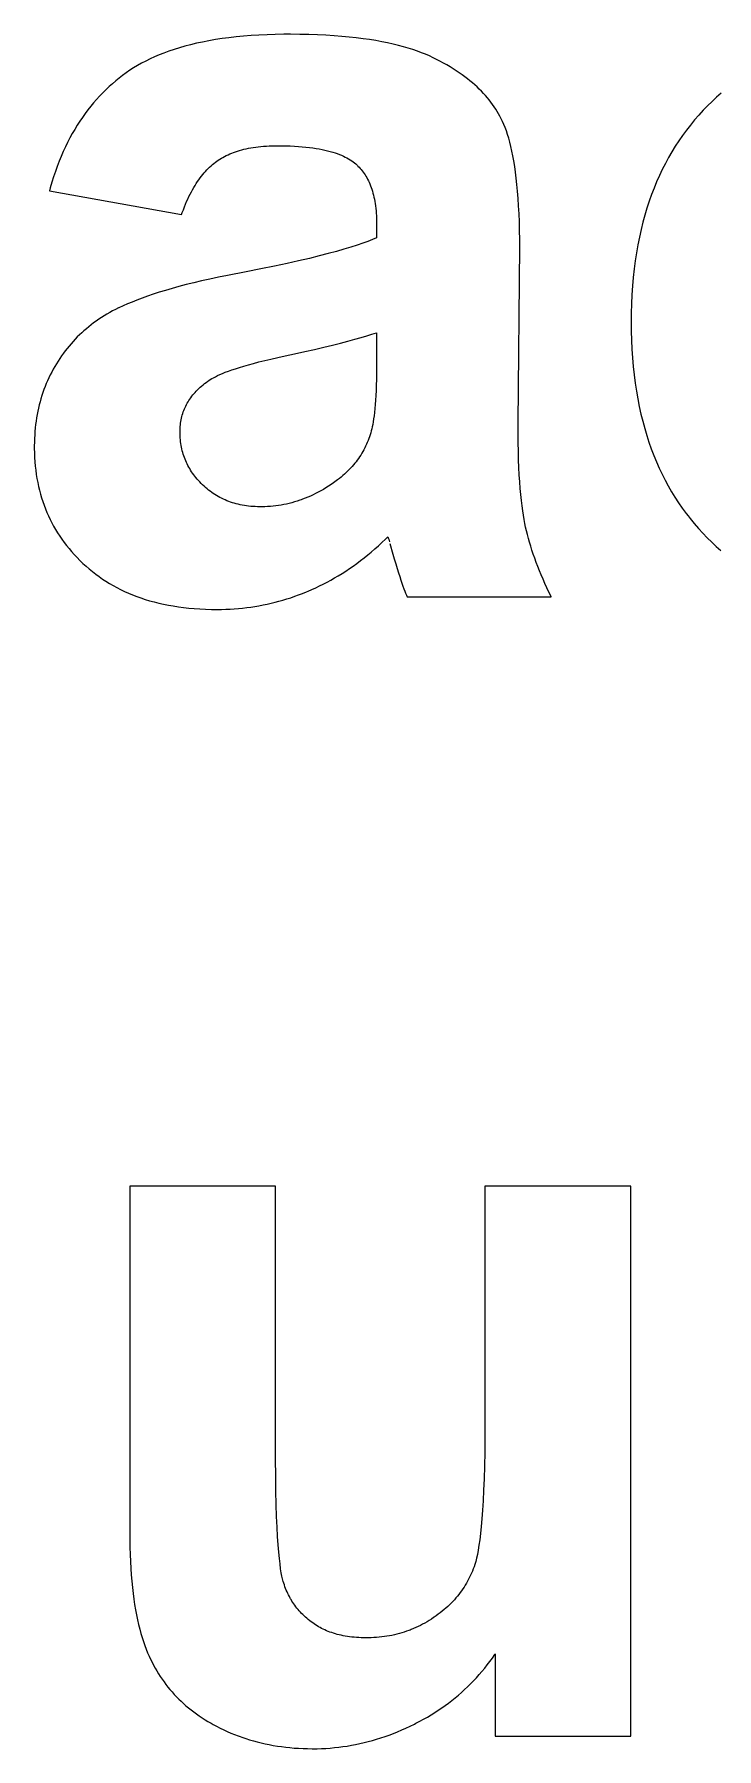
# Model space of a CAD drawing. Header units: millimetres. Extents: x 0 to 841, y 0 to 594.
# Drawn here: x 152.42 to 156.01, y 324.76 to 333.79 of the extents above; entities that cross this region are included whole.
import ezdxf

# ---------------------------------------------------------------- set-up
doc = ezdxf.new("R2010")
doc.units = ezdxf.units.MM
doc.header["$LTSCALE"] = 46.255
doc.layers.add('5_CURVES', color=7, linetype='CONTINUOUS')

msp = doc.modelspace()

# ---------------------------------------------------------------- linework, layer by layer
at = {"layer": '5_CURVES', "color": 7, "linetype": 'CONTINUOUS'}
for p, q in [((152.4985, 332.9693), (153.1943, 332.8438)), ((154.2202, 332.7974), (154.2202, 332.721)), ((154.9649, 331.7432), (154.9733, 332.6773)), ((154.2907, 331.1118), (154.3063, 331.0562)), ((154.3812, 330.8301), (155.1397, 330.8301)), ((152.9215, 327.7278), (152.9216, 325.8666)), ((153.6882, 327.7278), (152.9215, 327.7278)), ((153.6885, 326.2887), (153.6882, 327.7278)), ((155.5572, 327.7278), (154.7905, 327.7278)), ((155.5572, 324.8301), (155.5572, 327.7278)), ((154.8451, 325.2639), (154.8451, 324.8301)), ((154.8451, 324.8301), (155.5572, 324.8301))]:
    msp.add_line(p, q, dxfattribs=at)
for points in [[(153.7536, 333.7933), (153.7327, 333.7932), (153.6875, 333.7925), (153.6437, 333.7912), (153.6011, 333.7893), (153.5599, 333.7867), (153.52, 333.7835), (153.4812, 333.7797), (153.4437, 333.7754), (153.4073, 333.7705), (153.372, 333.7651), (153.3379, 333.7591), (153.3049, 333.7526), (153.2729, 333.7457), (153.2419, 333.7383), (153.212, 333.7304), (153.183, 333.7221), (153.155, 333.7133), (153.1279, 333.7041), (153.1017, 333.6945), (153.0764, 333.6845), (153.052, 333.674), (153.0284, 333.6632), (153.0056, 333.652), (152.9836, 333.6404), (152.9623, 333.6285), (152.9418, 333.6162), (152.922, 333.6035), (152.903, 333.5905)], [(154.5174, 333.67), (154.4982, 333.679), (154.478, 333.6878), (154.4569, 333.6963), (154.4347, 333.7045), (154.4116, 333.7125), (154.3873, 333.7202), (154.3619, 333.7276), (154.3354, 333.7347), (154.3076, 333.7415), (154.2786, 333.7479), (154.2483, 333.754), (154.2167, 333.7597), (154.1837, 333.7651), (154.1493, 333.77), (154.1134, 333.7745), (154.0759, 333.7786), (154.0369, 333.7822), (153.9963, 333.7854), (153.954, 333.788), (153.91, 333.7902), (153.8642, 333.7918), (153.8166, 333.7928), (153.767, 333.7933), (153.7536, 333.7933)], [(154.8696, 333.3622), (154.8625, 333.3748), (154.8551, 333.3872), (154.8474, 333.3996), (154.8393, 333.4117), (154.8308, 333.4238), (154.8219, 333.4357), (154.8127, 333.4475), (154.8031, 333.4591), (154.7931, 333.4707), (154.7828, 333.4821), (154.772, 333.4934), (154.7608, 333.5046), (154.7492, 333.5157), (154.7371, 333.5268), (154.7246, 333.5377), (154.7116, 333.5485), (154.6982, 333.5592), (154.6843, 333.5698), (154.6699, 333.5803), (154.6549, 333.5908), (154.6395, 333.6011), (154.6235, 333.6113), (154.607, 333.6215), (154.5898, 333.6316), (154.5721, 333.6415), (154.5538, 333.6514), (154.5349, 333.6612), (154.5174, 333.67)], [(152.903, 333.5905), (152.8842, 333.5768), (152.8658, 333.5627), (152.8477, 333.5481), (152.83, 333.533), (152.8127, 333.5175), (152.7957, 333.5015), (152.7791, 333.485), (152.7628, 333.4681), (152.7469, 333.4506), (152.7313, 333.4326), (152.7161, 333.4142), (152.7012, 333.3952), (152.6867, 333.3757), (152.6725, 333.3557), (152.6587, 333.3351), (152.6452, 333.314), (152.6321, 333.2923), (152.6193, 333.2701), (152.6068, 333.2473), (152.5948, 333.2239), (152.5831, 333.1999), (152.5717, 333.1753), (152.5608, 333.1501), (152.5502, 333.1243), (152.5399, 333.0978), (152.5301, 333.0707), (152.5207, 333.0429), (152.5116, 333.0144), (152.503, 332.9852), (152.4985, 332.9693)], [(156.0341, 333.484), (156.0095, 333.4624), (155.9854, 333.44), (155.9617, 333.4168), (155.9385, 333.3929)], [(154.9733, 332.6773), (154.9732, 332.7117), (154.9725, 332.7596), (154.9714, 332.8052), (154.9698, 332.8486), (154.9677, 332.8899), (154.9652, 332.9292), (154.9623, 332.9665), (154.959, 333.0019), (154.9554, 333.0355), (154.9514, 333.0674), (154.947, 333.0975), (154.9424, 333.126), (154.9375, 333.153), (154.9323, 333.1784), (154.9269, 333.2024), (154.9213, 333.225), (154.9154, 333.2462), (154.9093, 333.2662), (154.9031, 333.2849), (154.8967, 333.3025), (154.8901, 333.319), (154.8834, 333.3344), (154.8766, 333.3488), (154.8696, 333.3622)], [(155.9385, 333.3929), (155.9153, 333.3676), (155.8929, 333.3419), (155.8712, 333.3155), (155.8503, 333.2885), (155.8301, 333.2609), (155.8106, 333.2327), (155.7918, 333.2039), (155.7737, 333.1744), (155.7564, 333.1443), (155.7397, 333.1135), (155.7237, 333.082), (155.7085, 333.0498), (155.6939, 333.0169), (155.6801, 332.9832), (155.6669, 332.9488), (155.6545, 332.9136), (155.6428, 332.8775), (155.6318, 332.8407), (155.6215, 332.803), (155.612, 332.7644), (155.6032, 332.7249), (155.5952, 332.6845), (155.588, 332.6431), (155.5815, 332.6008), (155.5759, 332.5575), (155.5711, 332.5131), (155.5671, 332.4677), (155.564, 332.4212), (155.5617, 332.3736), (155.5604, 332.3248), (155.5599, 332.2762)], [(153.3798, 333.1248), (153.3876, 333.1301), (153.3955, 333.1353), (153.4037, 333.1404), (153.4121, 333.1452), (153.4208, 333.1499), (153.4297, 333.1545), (153.4389, 333.1588), (153.4483, 333.163), (153.458, 333.1671), (153.468, 333.1709), (153.4782, 333.1746), (153.4887, 333.1781), (153.4996, 333.1814), (153.5107, 333.1845), (153.5221, 333.1875), (153.5339, 333.1902), (153.546, 333.1928), (153.5584, 333.1952), (153.5711, 333.1973), (153.5842, 333.1993), (153.5977, 333.201), (153.6116, 333.2025), (153.6258, 333.2038), (153.6404, 333.2048), (153.6554, 333.2057), (153.6708, 333.2062), (153.6866, 333.2066), (153.6991, 333.2066)], [(153.6991, 333.2066), (153.7199, 333.2065), (153.7436, 333.2061), (153.7664, 333.2053), (153.7882, 333.2043), (153.8092, 333.203), (153.8294, 333.2014), (153.8487, 333.1995), (153.8672, 333.1974), (153.885, 333.195), (153.902, 333.1924), (153.9182, 333.1896), (153.9338, 333.1866), (153.9487, 333.1834), (153.9629, 333.18), (153.9765, 333.1764), (153.9894, 333.1726), (154.0018, 333.1687), (154.0136, 333.1646), (154.0248, 333.1603), (154.0355, 333.1559), (154.0457, 333.1514), (154.0554, 333.1467), (154.0646, 333.1419), (154.0733, 333.137), (154.0816, 333.1319), (154.0894, 333.1267), (154.0968, 333.1214), (154.1039, 333.116), (154.1105, 333.1105)], [(153.1943, 332.8438), (153.198, 332.8542), (153.2036, 332.8694), (153.2093, 332.8841), (153.2151, 332.8984), (153.221, 332.9122), (153.227, 332.9256), (153.2331, 332.9385), (153.2393, 332.951), (153.2456, 332.9631), (153.252, 332.9748), (153.2585, 332.9861), (153.265, 332.997), (153.2716, 333.0075), (153.2783, 333.0177), (153.2851, 333.0274), (153.2919, 333.0369), (153.2989, 333.046), (153.3059, 333.0547), (153.3129, 333.0631), (153.3201, 333.0712), (153.3273, 333.0789), (153.3346, 333.0864), (153.3419, 333.0935), (153.3494, 333.1003), (153.3569, 333.1069), (153.3645, 333.1131), (153.3721, 333.1191), (153.3798, 333.1248)], [(154.1105, 333.1105), (154.1166, 333.105), (154.1196, 333.1022), (154.1225, 333.0993), (154.1283, 333.0934), (154.1339, 333.0873), (154.1393, 333.081), (154.1446, 333.0745), (154.1497, 333.0678), (154.1547, 333.0608), (154.1595, 333.0536), (154.1641, 333.0461), (154.1686, 333.0384), (154.1729, 333.0305), (154.177, 333.0222), (154.181, 333.0138), (154.1848, 333.005), (154.1884, 332.996), (154.1919, 332.9867), (154.1952, 332.9772), (154.1983, 332.9673), (154.2012, 332.9571), (154.2039, 332.9466), (154.2065, 332.9358), (154.2088, 332.9246), (154.211, 332.9131), (154.2129, 332.9013), (154.2146, 332.8891), (154.2161, 332.8766), (154.2174, 332.8637), (154.2185, 332.8504), (154.2193, 332.8367), (154.2198, 332.8226), (154.2202, 332.8082), (154.2202, 332.7974)], [(154.2202, 332.721), (154.1985, 332.7119), (154.1742, 332.7025), (154.1473, 332.6927), (154.1176, 332.6826), (154.0847, 332.6721), (154.0486, 332.6611), (154.009, 332.6498), (153.9656, 332.638), (153.9182, 332.6258), (153.8665, 332.6131), (153.8103, 332.6), (153.7493, 332.5863), (153.6831, 332.5722), (153.6114, 332.5575), (153.534, 332.5422), (153.4358, 332.5235)], [(153.4358, 332.5235), (153.3885, 332.5139), (153.3432, 332.5043), (153.2998, 332.4946), (153.2582, 332.4847), (153.2185, 332.4748), (153.1805, 332.4648), (153.1442, 332.4548), (153.1095, 332.4447), (153.0765, 332.4346), (153.045, 332.4244), (153.015, 332.4142), (152.9865, 332.4039), (152.9594, 332.3937), (152.9337, 332.3834), (152.9092, 332.3731), (152.8861, 332.3629), (152.8642, 332.3526)], [(152.8642, 332.3526), (152.863, 332.352), (152.8471, 332.3442), (152.8316, 332.3361), (152.8164, 332.3278), (152.8015, 332.3193), (152.7869, 332.3105), (152.7726, 332.3016), (152.7587, 332.2924), (152.745, 332.2829), (152.7316, 332.2733), (152.7185, 332.2634), (152.7056, 332.2533), (152.6931, 332.2429), (152.6808, 332.2323), (152.6688, 332.2215), (152.657, 332.2105), (152.6455, 332.1992), (152.6343, 332.1877), (152.6233, 332.1759), (152.6126, 332.1639), (152.6021, 332.1516), (152.5919, 332.1391), (152.5819, 332.1263), (152.5722, 332.1133), (152.5627, 332.1), (152.5535, 332.0865), (152.5445, 332.0726), (152.5357, 332.0585)], [(155.5599, 332.2762), (155.5603, 332.2305), (155.5616, 332.1821), (155.5638, 332.1348), (155.5669, 332.0886), (155.5708, 332.0435), (155.5755, 331.9994), (155.5811, 331.9563), (155.5875, 331.9142), (155.5946, 331.873), (155.6026, 331.8328), (155.6113, 331.7935), (155.6207, 331.7551), (155.6309, 331.7175), (155.6418, 331.6808), (155.6535, 331.6449), (155.6659, 331.6098), (155.6789, 331.5754), (155.6927, 331.5418), (155.7072, 331.509), (155.7224, 331.4768), (155.7383, 331.4454), (155.7549, 331.4146), (155.7722, 331.3845), (155.7902, 331.355), (155.8089, 331.3262), (155.8283, 331.298), (155.8485, 331.2703), (155.8589, 331.2567), (155.8694, 331.2433), (155.891, 331.2169), (155.9134, 331.191), (155.9365, 331.1657)], [(153.7882, 332.1103), (153.8426, 332.1223), (153.8941, 332.1339), (153.9425, 332.1453), (153.9879, 332.1563), (154.0303, 332.167), (154.0695, 332.1773), (154.1057, 332.1871), (154.1388, 332.1965), (154.1688, 332.2054), (154.196, 332.2138), (154.2202, 332.2216)], [(154.2202, 332.2216), (154.2202, 332.0432), (154.2198, 332.0085), (154.2192, 331.976), (154.2184, 331.9455), (154.2173, 331.917), (154.216, 331.8905), (154.2145, 331.8658), (154.2128, 331.8429), (154.211, 331.8217), (154.209, 331.8021), (154.207, 331.7841), (154.2048, 331.7676), (154.2025, 331.7524), (154.2001, 331.7386), (154.1976, 331.7261), (154.1951, 331.7147), (154.1926, 331.7044), (154.19, 331.6951)], [(153.3368, 331.9697), (153.3443, 331.9746), (153.3526, 331.9797), (153.3619, 331.9849), (153.3721, 331.9902), (153.3834, 331.9957), (153.3958, 332.0014), (153.4094, 332.0072), (153.4243, 332.0132), (153.4405, 332.0194), (153.4582, 332.0257), (153.4775, 332.0322), (153.4984, 332.0389), (153.5211, 332.0458), (153.5456, 332.0528), (153.5721, 332.0601), (153.6007, 332.0676), (153.6315, 332.0753), (153.6647, 332.0832), (153.7004, 332.0914), (153.7388, 332.0998), (153.7882, 332.1103)], [(152.5357, 332.0585), (152.5271, 332.0439), (152.5188, 332.0292), (152.5108, 332.0143), (152.5032, 331.9993), (152.4959, 331.9842), (152.4889, 331.9689), (152.4856, 331.9613), (152.4823, 331.9535), (152.4761, 331.938), (152.4701, 331.9223), (152.4645, 331.9065), (152.4592, 331.8905), (152.4542, 331.8743), (152.4496, 331.858), (152.4453, 331.8415), (152.4413, 331.8248), (152.4377, 331.8079), (152.4343, 331.7908), (152.4313, 331.7735), (152.4286, 331.756), (152.4263, 331.7383), (152.4243, 331.7203), (152.4226, 331.7021), (152.4213, 331.6837), (152.4203, 331.665), (152.4197, 331.646), (152.4194, 331.6267), (152.4194, 331.6214)], [(153.1861, 331.7005), (153.1862, 331.7099), (153.1866, 331.7191), (153.1872, 331.7282), (153.188, 331.7371), (153.1891, 331.746), (153.1904, 331.7546), (153.1919, 331.7632), (153.1937, 331.7717), (153.1957, 331.78), (153.1979, 331.7882), (153.2003, 331.7963), (153.203, 331.8043), (153.2059, 331.8123), (153.209, 331.8201), (153.2123, 331.8278), (153.2159, 331.8355), (153.2197, 331.843), (153.2238, 331.8505), (153.2281, 331.8579), (153.2326, 331.8652), (153.2373, 331.8724), (153.2423, 331.8796), (153.2476, 331.8867), (153.2531, 331.8937), (153.2589, 331.9006), (153.2649, 331.9075), (153.2712, 331.9143), (153.2778, 331.921), (153.2847, 331.9277), (153.2919, 331.9343), (153.2993, 331.9409), (153.3071, 331.9474), (153.3152, 331.9538), (153.3236, 331.9602), (153.3323, 331.9665), (153.3368, 331.9697)], [(155.0006, 331.2176), (154.9966, 331.2381), (154.9928, 331.2604), (154.9891, 331.2845), (154.9856, 331.3106), (154.9822, 331.3387), (154.9791, 331.3689), (154.9762, 331.4012), (154.9736, 331.4357), (154.9713, 331.4725), (154.9693, 331.5116), (154.9676, 331.5531), (154.9663, 331.5969), (154.9654, 331.6432), (154.9649, 331.692), (154.9649, 331.7432)], [(153.3048, 331.4208), (153.2973, 331.4282), (153.2901, 331.4357), (153.2832, 331.4432), (153.2765, 331.4508), (153.2701, 331.4585), (153.2639, 331.4662), (153.2581, 331.474), (153.2524, 331.4818), (153.247, 331.4897), (153.2419, 331.4977), (153.237, 331.5058), (153.2323, 331.514), (153.2279, 331.5222), (153.2237, 331.5305), (153.2197, 331.5389), (153.2159, 331.5474), (153.2124, 331.556), (153.2091, 331.5647), (153.206, 331.5734), (153.2031, 331.5823), (153.2005, 331.5913), (153.1981, 331.6004), (153.1959, 331.6097), (153.1939, 331.619), (153.1921, 331.6285), (153.1906, 331.6381), (153.1893, 331.6478), (153.1882, 331.6577), (153.1873, 331.6678), (153.1867, 331.6779), (153.1863, 331.6883), (153.1861, 331.6988), (153.1861, 331.7005)], [(154.19, 331.6951), (154.1868, 331.6845), (154.1833, 331.6741), (154.1796, 331.6638), (154.1757, 331.6537), (154.1716, 331.6437), (154.1673, 331.6339), (154.1628, 331.6242), (154.1581, 331.6146), (154.1531, 331.6052), (154.1479, 331.5958), (154.1425, 331.5866), (154.1369, 331.5775), (154.1311, 331.5686), (154.125, 331.5597), (154.1187, 331.551), (154.1122, 331.5423), (154.1055, 331.5338), (154.0985, 331.5254), (154.0913, 331.5171), (154.0838, 331.5088), (154.0761, 331.5007), (154.0681, 331.4927), (154.0599, 331.4848), (154.0514, 331.477), (154.0427, 331.4692), (154.0336, 331.4616), (154.0243, 331.454), (154.0148, 331.4466), (154.0075, 331.4412)], [(152.4194, 331.6214), (152.4194, 331.6122), (152.4199, 331.5885), (152.4209, 331.5652), (152.4224, 331.5423), (152.4244, 331.5197), (152.4269, 331.4976), (152.4298, 331.4758), (152.4333, 331.4543), (152.4372, 331.4332), (152.4417, 331.4124), (152.4466, 331.392), (152.4519, 331.3718), (152.4578, 331.3519), (152.464, 331.3324), (152.4708, 331.3131), (152.478, 331.2941), (152.4857, 331.2753), (152.4939, 331.2568), (152.5025, 331.2386), (152.5116, 331.2206), (152.5212, 331.2028), (152.5313, 331.1853), (152.5418, 331.168), (152.5529, 331.151), (152.5644, 331.1341), (152.5764, 331.1175), (152.5889, 331.1011), (152.602, 331.0849), (152.6155, 331.0688), (152.6296, 331.053), (152.6443, 331.0374), (152.6595, 331.022), (152.6752, 331.0067)], [(153.6118, 331.3049), (153.6069, 331.3049), (153.5944, 331.3051), (153.5822, 331.3056), (153.5702, 331.3063), (153.5585, 331.3073), (153.5469, 331.3085), (153.5356, 331.31), (153.5245, 331.3117), (153.5136, 331.3136), (153.5028, 331.3157), (153.4923, 331.3181), (153.482, 331.3207), (153.4718, 331.3235), (153.4618, 331.3266), (153.4519, 331.3299), (153.4422, 331.3334), (153.4327, 331.3371), (153.4233, 331.341), (153.414, 331.3452), (153.4049, 331.3496), (153.3959, 331.3542), (153.3871, 331.3591), (153.3784, 331.3642), (153.3698, 331.3695), (153.3613, 331.375), (153.3529, 331.3808), (153.3446, 331.3868), (153.3365, 331.3931), (153.3284, 331.3996), (153.3205, 331.4064), (153.3126, 331.4135), (153.3048, 331.4208)], [(154.0075, 331.4412), (153.9941, 331.4315), (153.9807, 331.4222), (153.9672, 331.4133), (153.9537, 331.4048), (153.9402, 331.3966), (153.9267, 331.3888), (153.9131, 331.3814), (153.8994, 331.3744), (153.8858, 331.3677), (153.8721, 331.3613), (153.8583, 331.3553), (153.8445, 331.3496), (153.8307, 331.3443), (153.8238, 331.3418), (153.8169, 331.3394), (153.803, 331.3347), (153.789, 331.3304), (153.775, 331.3265), (153.761, 331.3229), (153.7469, 331.3196), (153.7328, 331.3166), (153.7186, 331.314), (153.7044, 331.3117), (153.6901, 331.3098), (153.6758, 331.3081), (153.6614, 331.3068), (153.647, 331.3058), (153.6325, 331.3052), (153.6179, 331.3049), (153.6118, 331.3049)], [(155.1397, 330.8301), (155.1387, 330.8322), (155.1274, 330.8553), (155.1165, 330.8782), (155.106, 330.901), (155.096, 330.9236), (155.0864, 330.9461), (155.0773, 330.9683), (155.0685, 330.9904), (155.0603, 331.0122), (155.0524, 331.0339), (155.045, 331.0553), (155.038, 331.0764), (155.0314, 331.0974), (155.0252, 331.1181), (155.0195, 331.1385), (155.0142, 331.1587), (155.0092, 331.1786), (155.0047, 331.1982), (155.0006, 331.2176)], [(153.8599, 330.8606), (153.8799, 330.8693), (153.9, 330.8784), (153.9199, 330.888), (153.9399, 330.8979), (153.9597, 330.9083), (153.9795, 330.9191), (153.9993, 330.9304), (154.0189, 330.9421), (154.0385, 330.9542), (154.0581, 330.9667), (154.0775, 330.9797), (154.0969, 330.9931), (154.1162, 331.007), (154.1354, 331.0213), (154.1545, 331.036), (154.1735, 331.0512), (154.1924, 331.0668), (154.2112, 331.0829), (154.2299, 331.0994), (154.2485, 331.1164), (154.267, 331.1338), (154.2803, 331.1466)], [(154.2803, 331.1466), (154.2817, 331.1421), (154.2835, 331.1365), (154.2839, 331.1352), (154.2859, 331.1282), (154.2882, 331.1204)], [(155.9365, 331.1657), (155.9597, 331.1416), (155.9834, 331.1183), (156.0074, 331.0958), (156.032, 331.074)], [(152.6752, 331.0067), (152.6914, 330.9918), (152.708, 330.9774), (152.7249, 330.9635), (152.7335, 330.9567), (152.7422, 330.95), (152.7598, 330.9371), (152.7778, 330.9246), (152.7962, 330.9125), (152.8149, 330.901), (152.8341, 330.8899), (152.8537, 330.8792), (152.8736, 330.869), (152.894, 330.8593), (152.9149, 330.85), (152.9362, 330.8412), (152.958, 330.8328), (152.9802, 330.8249), (153.0029, 330.8174), (153.0262, 330.8104), (153.05, 330.8039), (153.0743, 330.7978), (153.0992, 330.7922), (153.1246, 330.7871), (153.1506, 330.7825), (153.1773, 330.7784), (153.2046, 330.7748), (153.2325, 330.7718), (153.2611, 330.7692), (153.2903, 330.7672), (153.3203, 330.7658), (153.351, 330.7649), (153.3824, 330.7646), (153.3826, 330.7646)], [(154.3063, 331.0562), (154.3135, 331.031), (154.3214, 331.004), (154.3287, 330.9795), (154.3356, 330.9574), (154.3419, 330.9372), (154.3479, 330.9189), (154.3535, 330.9023), (154.3588, 330.8871), (154.3638, 330.8734), (154.3685, 330.8609), (154.373, 330.8496), (154.3772, 330.8394), (154.3812, 330.8301)], [(153.3826, 330.7646), (153.4051, 330.7648), (153.4274, 330.7654), (153.4496, 330.7664), (153.4717, 330.7677), (153.4936, 330.7694), (153.5154, 330.7715), (153.5371, 330.774), (153.5587, 330.7769), (153.5801, 330.7801), (153.6015, 330.7838), (153.6227, 330.7878), (153.6438, 330.7921), (153.6649, 330.7969), (153.6858, 330.802), (153.7067, 330.8075), (153.7275, 330.8134), (153.7483, 330.8197), (153.7689, 330.8263), (153.7895, 330.8334), (153.8101, 330.8408), (153.8306, 330.8487), (153.851, 330.8569), (153.8599, 330.8606)], [(154.7905, 327.7278), (154.7905, 326.491), (154.7901, 326.4049), (154.7891, 326.3257), (154.7877, 326.2531), (154.7858, 326.1866), (154.7835, 326.126), (154.7808, 326.0708), (154.7777, 326.0208), (154.7744, 325.9755), (154.7709, 325.9348), (154.7671, 325.8982), (154.7631, 325.8655), (154.759, 325.8363), (154.7548, 325.8105), (154.7506, 325.7878), (154.7462, 325.7678), (154.7419, 325.7504), (154.7375, 325.7353), (154.7332, 325.7223)], [(153.7291, 325.6459), (153.7257, 325.6584), (153.7223, 325.6735), (153.7189, 325.6914), (153.7155, 325.7126), (153.7121, 325.7375), (153.7088, 325.7664), (153.7055, 325.7998), (153.7025, 325.8382), (153.6996, 325.8819), (153.6969, 325.9316), (153.6945, 325.9878), (153.6924, 326.051), (153.6907, 326.1218), (153.6894, 326.2008), (153.6885, 326.2887)], [(152.9216, 325.8666), (152.9222, 325.8265), (152.9232, 325.7878), (152.9248, 325.7504), (152.9267, 325.7143), (152.9292, 325.6796), (152.932, 325.6461), (152.9352, 325.6137), (152.9389, 325.5826), (152.9429, 325.5526), (152.9472, 325.5237), (152.952, 325.4959), (152.957, 325.4692), (152.9624, 325.4434), (152.9681, 325.4186), (152.974, 325.3948), (152.9803, 325.3719), (152.9869, 325.3499), (152.9937, 325.3288), (153.0008, 325.3085), (153.0081, 325.289), (153.0157, 325.2702), (153.0235, 325.2523)], [(154.7332, 325.7223), (154.729, 325.7111), (154.7246, 325.7), (154.7199, 325.6891), (154.7151, 325.6783), (154.7099, 325.6676), (154.7046, 325.6571), (154.699, 325.6466), (154.6931, 325.6364), (154.6901, 325.6313), (154.687, 325.6262), (154.6807, 325.6162), (154.6741, 325.6063), (154.6673, 325.5965), (154.6602, 325.5868), (154.6529, 325.5773), (154.6453, 325.5679), (154.6375, 325.5586), (154.6294, 325.5494), (154.6211, 325.5404), (154.6125, 325.5315), (154.6036, 325.5227), (154.5945, 325.514), (154.5851, 325.5054), (154.5754, 325.497), (154.5654, 325.4886), (154.5552, 325.4804), (154.5446, 325.4723), (154.5338, 325.4644), (154.5227, 325.4565), (154.5204, 325.4549)], [(153.8841, 325.427), (153.8765, 325.4327), (153.8686, 325.4388), (153.8609, 325.445), (153.8534, 325.4513), (153.8462, 325.4577), (153.8392, 325.4642), (153.8324, 325.4708), (153.8258, 325.4775), (153.8194, 325.4843), (153.8132, 325.4911), (153.8072, 325.4981), (153.8014, 325.5052), (153.7957, 325.5124), (153.7903, 325.5197), (153.785, 325.5272), (153.7799, 325.5347), (153.775, 325.5424), (153.7703, 325.5502), (153.768, 325.5541), (153.7657, 325.5581), (153.7613, 325.5662), (153.7571, 325.5744), (153.753, 325.5828), (153.7491, 325.5913), (153.7453, 325.6), (153.7418, 325.6088), (153.7383, 325.6179), (153.7351, 325.627), (153.732, 325.6364), (153.7291, 325.6459)], [(154.1684, 325.3485), (154.1664, 325.3485), (154.1529, 325.3487), (154.1398, 325.3491), (154.1269, 325.3497), (154.1143, 325.3505), (154.1021, 325.3515), (154.0901, 325.3527), (154.0784, 325.3542), (154.0669, 325.3558), (154.0557, 325.3577), (154.0448, 325.3597), (154.0341, 325.3619), (154.0236, 325.3643), (154.0134, 325.3669), (154.0034, 325.3697), (153.9937, 325.3726), (153.9841, 325.3758), (153.9747, 325.3791), (153.9656, 325.3826), (153.9566, 325.3862), (153.9479, 325.3901), (153.9393, 325.3941), (153.9309, 325.3983), (153.9227, 325.4026), (153.9147, 325.4071), (153.9068, 325.4118), (153.8991, 325.4167), (153.8915, 325.4218), (153.8841, 325.427)], [(154.5204, 325.4549), (154.509, 325.4473), (154.4976, 325.4401), (154.4861, 325.4331), (154.4744, 325.4263), (154.4627, 325.4199), (154.451, 325.4138), (154.4391, 325.4079), (154.4271, 325.4023), (154.415, 325.397), (154.4028, 325.392), (154.3967, 325.3896), (154.3906, 325.3873), (154.3782, 325.3828), (154.3657, 325.3786), (154.3531, 325.3747), (154.3403, 325.371), (154.3275, 325.3676), (154.3145, 325.3645), (154.3014, 325.3617), (154.2882, 325.3591), (154.2748, 325.3568), (154.2614, 325.3548), (154.2477, 325.3531), (154.2339, 325.3516), (154.22, 325.3504), (154.2059, 325.3495), (154.1917, 325.3489), (154.1773, 325.3486), (154.1684, 325.3485)], [(153.0235, 325.2523), (153.031, 325.2361), (153.0389, 325.2201), (153.047, 325.2045), (153.0554, 325.1892), (153.0641, 325.1741), (153.0731, 325.1594), (153.0824, 325.1449), (153.0919, 325.1307), (153.1018, 325.1167), (153.112, 325.103), (153.1224, 325.0896), (153.1332, 325.0764), (153.1442, 325.0635), (153.1556, 325.0509), (153.1673, 325.0384), (153.1793, 325.0263), (153.1916, 325.0143), (153.2042, 325.0026), (153.2172, 324.9912), (153.2305, 324.9799), (153.2441, 324.9689), (153.2581, 324.9582), (153.2724, 324.9477), (153.287, 324.9374), (153.3021, 324.9273), (153.3175, 324.9174), (153.3332, 324.9078), (153.3494, 324.8984), (153.3604, 324.8923)], [(154.4276, 324.8983), (154.448, 324.9089), (154.468, 324.9199), (154.4877, 324.9311), (154.5071, 324.9427), (154.5262, 324.9546), (154.5449, 324.9668), (154.5633, 324.9793), (154.5814, 324.9921), (154.5992, 325.0053), (154.6167, 325.0188), (154.6253, 325.0257), (154.6338, 325.0326), (154.6507, 325.0467), (154.6673, 325.0612), (154.6835, 325.076), (154.6995, 325.0911), (154.7151, 325.1065), (154.7305, 325.1223), (154.7456, 325.1384), (154.7603, 325.1549), (154.7748, 325.1717), (154.789, 325.1888), (154.8029, 325.2063), (154.8165, 325.2241), (154.8299, 325.2423), (154.8429, 325.2608), (154.8451, 325.2639)], [(153.3604, 324.8923), (153.3787, 324.8825), (153.3972, 324.8731), (153.4159, 324.8641), (153.4347, 324.8555), (153.4537, 324.8472), (153.473, 324.8394), (153.4924, 324.8319), (153.5022, 324.8283), (153.5121, 324.8248), (153.5319, 324.8181), (153.5519, 324.8118), (153.5722, 324.8059), (153.5927, 324.8004), (153.6134, 324.7952), (153.6343, 324.7905), (153.6554, 324.7861), (153.6768, 324.7822), (153.6984, 324.7786), (153.7203, 324.7754), (153.7424, 324.7726), (153.7647, 324.7703), (153.7873, 324.7683), (153.8102, 324.7668), (153.8334, 324.7656), (153.8568, 324.7649), (153.8805, 324.7646), (153.8846, 324.7646)], [(153.8846, 324.7646), (153.9075, 324.7648), (153.9304, 324.7655), (153.9531, 324.7666), (153.9757, 324.7682), (153.9983, 324.7702), (154.0208, 324.7726), (154.0432, 324.7755), (154.0655, 324.7788), (154.0878, 324.7826), (154.11, 324.7868), (154.1322, 324.7915), (154.1544, 324.7966), (154.1765, 324.8021), (154.1986, 324.8081), (154.2207, 324.8146), (154.2427, 324.8215), (154.2648, 324.8289), (154.2868, 324.8368), (154.3088, 324.8451), (154.3309, 324.8539), (154.3529, 324.8632), (154.375, 324.873), (154.3971, 324.8833), (154.4192, 324.8941), (154.4276, 324.8983)]]:
    msp.add_lwpolyline(points, dxfattribs=at)

doc.saveas('drawing.dxf')
